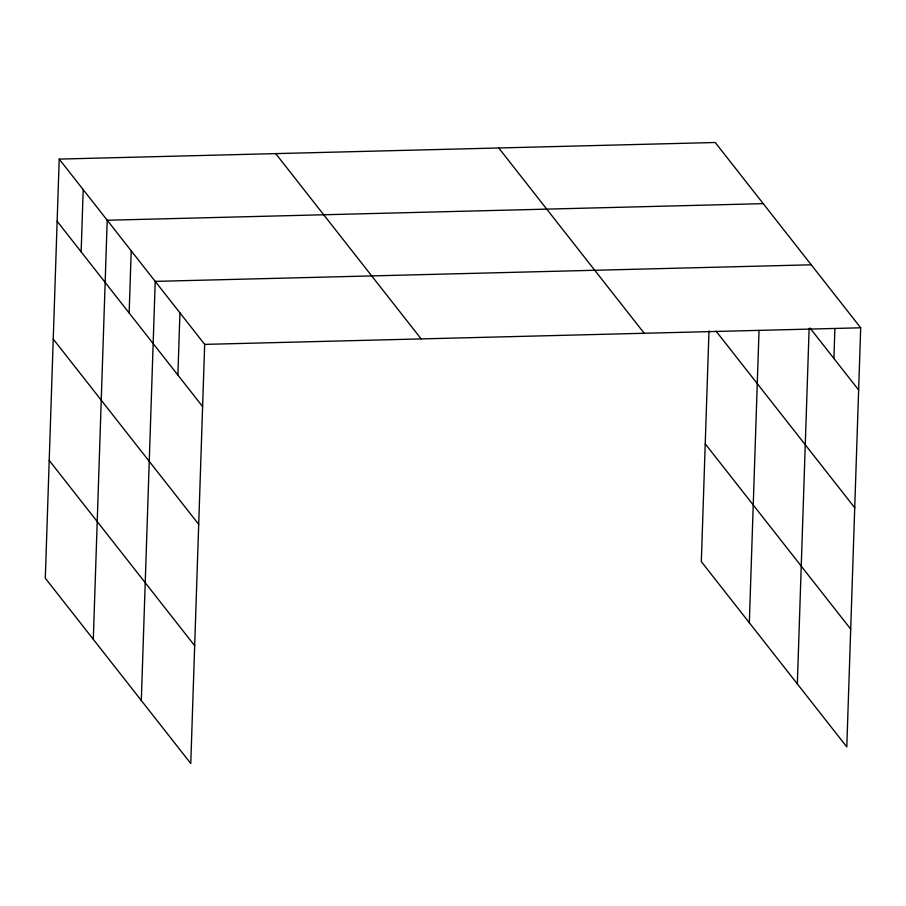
<?xml version="1.0" encoding="UTF-8"?>
<svg xmlns="http://www.w3.org/2000/svg" width="906" height="906" viewBox="0 0 906 906"><rect width="100%" height="100%" fill="white"/><g stroke="black" fill="none" stroke-linecap="round" stroke-linejoin="round"><path stroke-width="1.36" d="M59.207 159.094L45.3 578.198L190.77 763.498L204.677 344.382L59.207 159.094L715.23 142.502L860.7 327.802L846.793 746.906L701.323 561.618L708.979 330.95M81.144 251.845L83.205 189.66M93.307 639.353L107.214 220.237L763.237 203.657M129.15 312.989L131.211 250.803M141.313 700.497L155.22 281.381L811.244 264.801M177.882 375.061L179.943 312.876M749.33 622.762L759.035 330.339M797.337 683.917L809.126 328.391M833.905 358.482L834.89 328.81M204.677 344.382L860.7 327.802M810.032 328.074L858.639 389.988M716.114 331.211L854.732 507.768M498.742 147.984L644.211 333.272M705.23 443.838L850.7 629.126M275.696 153.612L421.165 338.912M57.146 221.279L202.616 406.567M53.228 339.059L198.708 524.348M49.207 460.418L194.677 645.706"/></g></svg>
